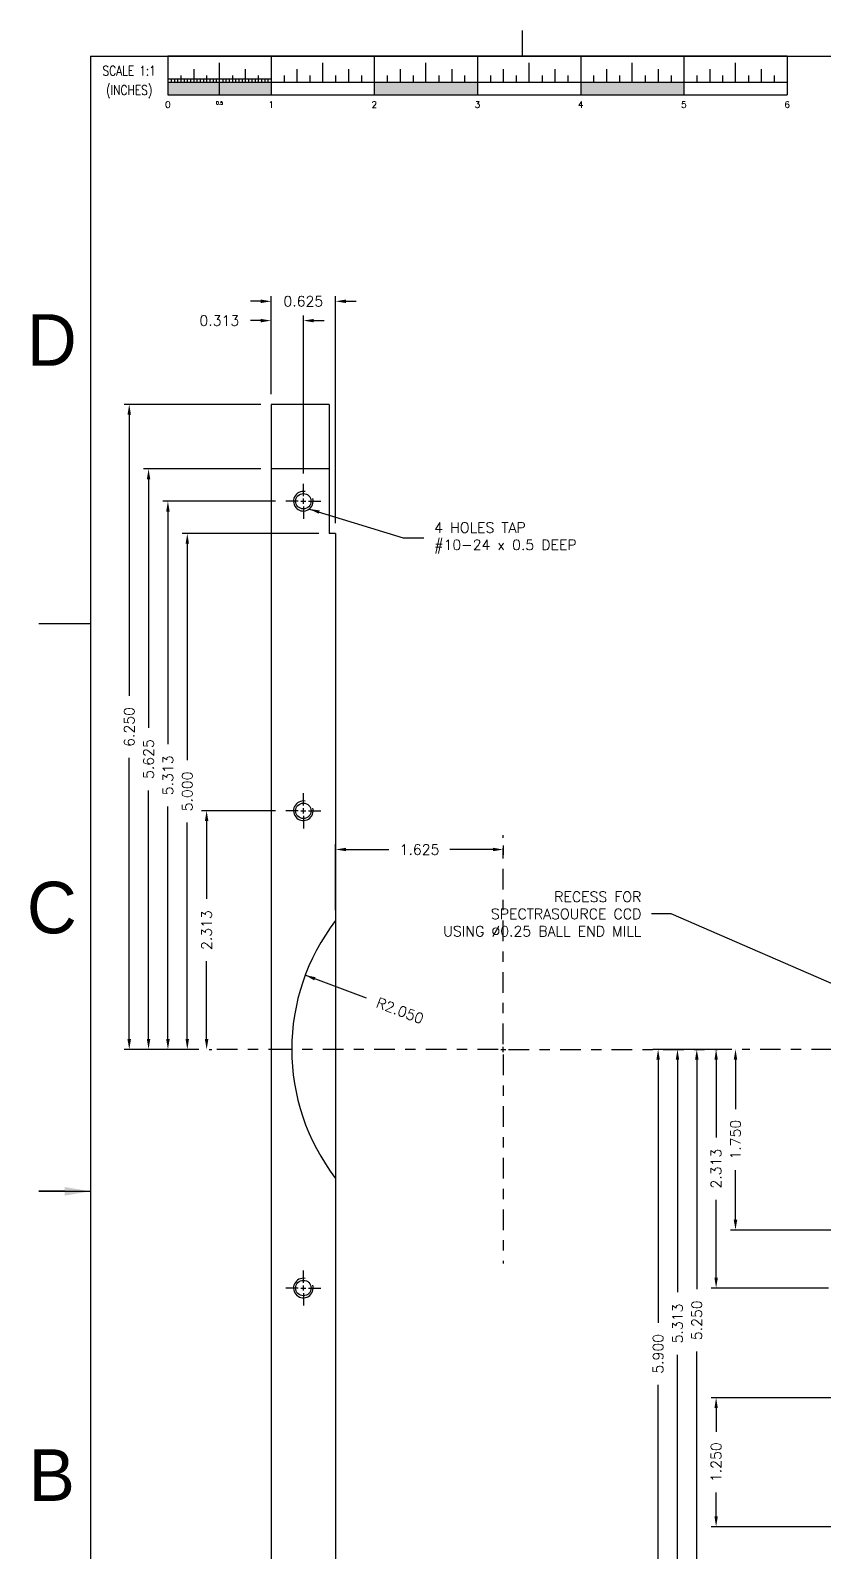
# Model space of a CAD drawing. Extents: x 0.2 to 34.2, y 0.4 to 23.2.
# Drawn here: x 0.17 to 7.85, y 8.51 to 23.25 of the extents above; entities that cross this region are included whole.
import ezdxf
from ezdxf.enums import TextEntityAlignment as Align

# ---------------------------------------------------------------- set-up
doc = ezdxf.new("R2010")
doc.units = 0
doc.header["$MEASUREMENT"] = 0
doc.linetypes.add('TINYCEN', pattern=[0.35, 0.2, -0.05, 0.05, -0.05])
doc.layers.get('0').update_dxf_attribs({"linetype": 'CONTINUOUS'})
doc.layers.get('DEFPOINTS').update_dxf_attribs({"linetype": 'CONTINUOUS'})
for name, color, linetype in [('D_BRDR', 6, 'CONTINUOUS'), ('DIMS', 5, 'CONTINUOUS'), ('THREADS', 4, 'CONTINUOUS'), ('TINYCEN', 4, 'TINYCEN')]:
    doc.layers.add(name, color=color, linetype=linetype)
doc.styles.add('GOTHICE', font='Gothice')
doc.styles.add('ROMAND', font='Romand', dxfattribs={"width": 0.8})
doc.styles.get("Standard").update_dxf_attribs({"font": 'Romand'})
doc.dimstyles.new('BIGPIC', dxfattribs={"dimtxt": 0.25, "dimasz": 0.02, "dimexe": 0.02, "dimexo": 0.02, "dimgap": 0.2, "dimtad": 0, "dimdec": 3, "dimzin": 0, "dimtxsty": 'STANDARD', "dimcen": -0.125, "dimazin": 3, "dimtp": 0.002, "dimtfac": 1, "dimtdec": 1, "dimtofl": 0, "dimtmove": 0, "dimatfit": 3, "dimtolj": 1, "dimtzin": 0})

# ---------------------------------------------------------------- blocks, each defined once
blk = doc.blocks.new('TAP10')
at = {"layer": 'THREADS'}
for p, q in [((0, 0.05), (0, 0.17)), ((-0.05, 0), (-0.17, 0)), ((-0.025, 0), (0.025, 0)), ((0, -0.025), (0, 0.025)), ((0.05, 0), (0.17, 0)), ((0, -0.05), (0, -0.17))]:
    blk.add_line(p, q, dxfattribs=at)
blk.add_circle((0, 0), 0.0747, dxfattribs=at)
blk.add_arc((0, 0), 0.095, 79.7755, 16.3241, dxfattribs=at)
blk = doc.blocks.new('*D86')
at = {"color": 0, "linetype": 'BYBLOCK'}
for p, q in [((6.964, 13.375), (6.95, 13.375)), ((7, 13.275), (7, 12.795)), ((7, 11.725), (7, 12.205)), ((10.088, 11.625), (6.95, 11.625))]:
    blk.add_line(p, q, dxfattribs=at)
for points in [[(6.983, 13.275), (7.017, 13.275), (7, 13.375)], [(6.983, 11.725), (7.017, 11.725), (7, 11.625)]]:
    blk.add_solid(points, dxfattribs=at)
at = {"layer": 'DEFPOINTS', "color": 0, "linetype": 'BYBLOCK'}
for p in [(7.064, 13.375), (7, 11.625), (10.188, 11.625)]:
    blk.add_point(p, dxfattribs=at)
at = {"color": 0, "linetype": 'BYBLOCK', "insert": (7, 12.5), "char_height": 0.1, "attachment_point": 5, "rotation": 90}
blk.add_mtext('\\A1;1.750', dxfattribs=at)
blk = doc.blocks.new('*D87')
at = {"color": 0, "linetype": 'BYBLOCK'}
for p, q in [((6.964, 13.375), (6.763, 13.375)), ((6.812, 13.275), (6.812, 12.521)), ((6.812, 11.162), (6.812, 11.916)), ((7.9, 11.062), (6.763, 11.062))]:
    blk.add_line(p, q, dxfattribs=at)
for points in [[(6.796, 13.275), (6.829, 13.275), (6.812, 13.375)], [(6.796, 11.162), (6.829, 11.162), (6.812, 11.062)]]:
    blk.add_solid(points, dxfattribs=at)
at = {"layer": 'DEFPOINTS', "color": 0, "linetype": 'BYBLOCK'}
for p in [(7.064, 13.375), (6.812, 11.062), (8, 11.062)]:
    blk.add_point(p, dxfattribs=at)
at = {"color": 0, "linetype": 'BYBLOCK', "insert": (6.812, 12.219), "char_height": 0.1, "attachment_point": 5, "rotation": 90}
blk.add_mtext('\\A1;2.313', dxfattribs=at)
blk = doc.blocks.new('*D88')
at = {"color": 0, "linetype": 'BYBLOCK'}
for p, q in [((6.964, 13.375), (6.575, 13.375)), ((6.625, 13.275), (6.625, 11.052)), ((6.625, 8.225), (6.625, 10.448)), ((10.188, 8.125), (6.575, 8.125))]:
    blk.add_line(p, q, dxfattribs=at)
for points in [[(6.608, 13.275), (6.642, 13.275), (6.625, 13.375)], [(6.608, 8.225), (6.642, 8.225), (6.625, 8.125)]]:
    blk.add_solid(points, dxfattribs=at)
at = {"layer": 'DEFPOINTS', "color": 0, "linetype": 'BYBLOCK'}
for p in [(7.064, 13.375), (6.625, 8.125), (10.287, 8.125)]:
    blk.add_point(p, dxfattribs=at)
at = {"color": 0, "linetype": 'BYBLOCK', "insert": (6.625, 10.75), "char_height": 0.1, "attachment_point": 5, "rotation": 90}
blk.add_mtext('\\A1;5.250', dxfattribs=at)
blk = doc.blocks.new('*D89')
at = {"color": 0, "linetype": 'BYBLOCK'}
for p, q in [((6.964, 13.375), (6.388, 13.375)), ((6.438, 13.275), (6.438, 11.021)), ((6.438, 8.162), (6.438, 10.416)), ((7.9, 8.062), (6.388, 8.062))]:
    blk.add_line(p, q, dxfattribs=at)
for points in [[(6.421, 13.275), (6.454, 13.275), (6.438, 13.375)], [(6.421, 8.162), (6.454, 8.162), (6.438, 8.062)]]:
    blk.add_solid(points, dxfattribs=at)
at = {"layer": 'DEFPOINTS', "color": 0, "linetype": 'BYBLOCK'}
for p in [(7.064, 13.375), (6.438, 8.062), (8, 8.062)]:
    blk.add_point(p, dxfattribs=at)
at = {"color": 0, "linetype": 'BYBLOCK', "insert": (6.438, 10.719), "char_height": 0.1, "attachment_point": 5, "rotation": 90}
blk.add_mtext('\\A1;5.313', dxfattribs=at)
blk = doc.blocks.new('*D90')
at = {"color": 0, "linetype": 'BYBLOCK'}
for p, q in [((6.964, 13.375), (6.2, 13.375)), ((6.25, 13.275), (6.25, 10.727)), ((6.25, 7.575), (6.25, 10.123)), ((12.57, 7.475), (6.2, 7.475))]:
    blk.add_line(p, q, dxfattribs=at)
for points in [[(6.233, 13.275), (6.267, 13.275), (6.25, 13.375)], [(6.233, 7.575), (6.267, 7.575), (6.25, 7.475)]]:
    blk.add_solid(points, dxfattribs=at)
at = {"layer": 'DEFPOINTS', "color": 0, "linetype": 'BYBLOCK'}
for p in [(7.064, 13.375), (6.25, 7.475), (12.67, 7.475)]:
    blk.add_point(p, dxfattribs=at)
at = {"color": 0, "linetype": 'BYBLOCK', "insert": (6.25, 10.425), "char_height": 0.1, "attachment_point": 5, "rotation": 90}
blk.add_mtext('\\A1;5.900', dxfattribs=at)
blk = doc.blocks.new('*D91')
at = {"color": 0, "linetype": 'BYBLOCK'}
for p, q in [((3.125, 14.725), (3.125, 15.363)), ((4.75, 15.35), (4.75, 15.262)), ((3.225, 15.312), (3.642, 15.312)), ((4.65, 15.312), (4.233, 15.312))]:
    blk.add_line(p, q, dxfattribs=at)
for points in [[(3.225, 15.329), (3.225, 15.296), (3.125, 15.312)], [(4.65, 15.329), (4.65, 15.296), (4.75, 15.312)]]:
    blk.add_solid(points, dxfattribs=at)
at = {"layer": 'DEFPOINTS', "color": 0, "linetype": 'BYBLOCK'}
for p in [(4.75, 15.45), (4.75, 15.312), (3.125, 14.625)]:
    blk.add_point(p, dxfattribs=at)
at = {"color": 0, "linetype": 'BYBLOCK', "insert": (3.938, 15.312), "char_height": 0.1, "attachment_point": 5}
blk.add_mtext('\\A1;1.625', dxfattribs=at)
blk = doc.blocks.new('*D92')
at = {"color": 0, "linetype": 'BYBLOCK'}
blk.add_line((3.425, 13.872), (2.831, 14.095), dxfattribs=at)
blk.add_solid([(2.93, 14.075), (2.918, 14.044), (2.831, 14.095)], dxfattribs=at)
at = {"layer": 'DEFPOINTS', "color": 0, "linetype": 'BYBLOCK'}
for p in [(2.831, 14.095), (4.75, 13.375)]:
    blk.add_point(p, dxfattribs=at)
at = {"color": 0, "linetype": 'BYBLOCK', "insert": (3.75, 13.75), "char_height": 0.1, "attachment_point": 5, "rotation": 339.444}
blk.add_mtext('\\A1;R2.050', dxfattribs=at)
blk = doc.blocks.new('*D93')
at = {"color": 0, "linetype": 'BYBLOCK'}
for p, q in [((2.543, 18.688), (1.45, 18.688)), ((1.5, 18.587), (1.5, 16.334)), ((1.5, 13.475), (1.5, 15.729)), ((1.8, 13.375), (1.45, 13.375))]:
    blk.add_line(p, q, dxfattribs=at)
for points in [[(1.483, 18.587), (1.517, 18.587), (1.5, 18.688)], [(1.483, 13.475), (1.517, 13.475), (1.5, 13.375)]]:
    blk.add_solid(points, dxfattribs=at)
at = {"layer": 'DEFPOINTS', "color": 0, "linetype": 'BYBLOCK'}
for p in [(1.5, 18.688), (2.643, 18.688), (1.9, 13.375)]:
    blk.add_point(p, dxfattribs=at)
at = {"color": 0, "linetype": 'BYBLOCK', "insert": (1.5, 16.031), "char_height": 0.1, "attachment_point": 5, "rotation": 90}
blk.add_mtext('\\A1;5.313', dxfattribs=at)
blk = doc.blocks.new('*D94')
at = {"color": 0, "linetype": 'BYBLOCK'}
for p, q in [((2.4, 19), (1.262, 19)), ((1.312, 18.9), (1.312, 16.49)), ((1.312, 13.475), (1.312, 15.885)), ((1.8, 13.375), (1.262, 13.375))]:
    blk.add_line(p, q, dxfattribs=at)
for points in [[(1.296, 18.9), (1.329, 18.9), (1.312, 19)], [(1.296, 13.475), (1.329, 13.475), (1.312, 13.375)]]:
    blk.add_solid(points, dxfattribs=at)
at = {"layer": 'DEFPOINTS', "color": 0, "linetype": 'BYBLOCK'}
for p in [(1.312, 19), (2.5, 19), (1.9, 13.375)]:
    blk.add_point(p, dxfattribs=at)
at = {"color": 0, "linetype": 'BYBLOCK', "insert": (1.312, 16.188), "char_height": 0.1, "attachment_point": 5, "rotation": 90}
blk.add_mtext('\\A1;5.625', dxfattribs=at)
blk = doc.blocks.new('*D95')
at = {"color": 0, "linetype": 'BYBLOCK'}
for p, q in [((2.4, 19.625), (1.075, 19.625)), ((1.125, 19.525), (1.125, 16.8)), ((1.125, 13.475), (1.125, 16.2)), ((1.8, 13.375), (1.075, 13.375))]:
    blk.add_line(p, q, dxfattribs=at)
for points in [[(1.108, 19.525), (1.142, 19.525), (1.125, 19.625)], [(1.108, 13.475), (1.142, 13.475), (1.125, 13.375)]]:
    blk.add_solid(points, dxfattribs=at)
at = {"layer": 'DEFPOINTS', "color": 0, "linetype": 'BYBLOCK'}
for p in [(1.125, 19.625), (2.5, 19.625), (1.9, 13.375)]:
    blk.add_point(p, dxfattribs=at)
at = {"color": 0, "linetype": 'BYBLOCK', "insert": (1.125, 16.5), "char_height": 0.1, "attachment_point": 5, "rotation": 90}
blk.add_mtext('\\A1;6.250', dxfattribs=at)
blk = doc.blocks.new('*D96')
at = {"color": 0, "linetype": 'BYBLOCK'}
for p, q in [((2.5, 19.725), (2.5, 20.675)), ((3.125, 18.475), (3.125, 20.675)), ((2.4, 20.625), (2.3, 20.625)), ((3.225, 20.625), (3.325, 20.625))]:
    blk.add_line(p, q, dxfattribs=at)
for points in [[(2.4, 20.642), (2.4, 20.608), (2.5, 20.625)], [(3.225, 20.642), (3.225, 20.608), (3.125, 20.625)]]:
    blk.add_solid(points, dxfattribs=at)
at = {"layer": 'DEFPOINTS', "color": 0, "linetype": 'BYBLOCK'}
for p in [(2.5, 20.625), (2.5, 19.625), (3.125, 18.375)]:
    blk.add_point(p, dxfattribs=at)
at = {"color": 0, "linetype": 'BYBLOCK', "insert": (2.812, 20.625), "char_height": 0.1, "attachment_point": 5}
blk.add_mtext('\\A1;0.625', dxfattribs=at)
blk = doc.blocks.new('*D97')
at = {"color": 0, "linetype": 'BYBLOCK'}
for p, q in [((2.4, 20.438), (2.3, 20.438)), ((2.5, 19.725), (2.5, 20.488)), ((2.813, 18.957), (2.813, 20.488)), ((2.913, 20.438), (3.013, 20.438))]:
    blk.add_line(p, q, dxfattribs=at)
for points in [[(2.4, 20.454), (2.4, 20.421), (2.5, 20.438)], [(2.913, 20.454), (2.913, 20.421), (2.813, 20.438)]]:
    blk.add_solid(points, dxfattribs=at)
at = {"layer": 'DEFPOINTS', "color": 0, "linetype": 'BYBLOCK'}
for p in [(2.5, 20.438), (2.5, 19.625), (2.813, 18.858)]:
    blk.add_point(p, dxfattribs=at)
at = {"color": 0, "linetype": 'BYBLOCK', "insert": (1.998, 20.438), "char_height": 0.1, "attachment_point": 5}
blk.add_mtext('\\A1;0.313', dxfattribs=at)
blk = doc.blocks.new('*D98')
at = {"color": 0, "linetype": 'BYBLOCK'}
for p, q in [((2.962, 18.375), (1.637, 18.375)), ((1.688, 18.275), (1.688, 16.177)), ((1.688, 13.475), (1.688, 15.573)), ((1.7, 13.375), (1.637, 13.375))]:
    blk.add_line(p, q, dxfattribs=at)
for points in [[(1.671, 18.275), (1.704, 18.275), (1.688, 18.375)], [(1.671, 13.475), (1.704, 13.475), (1.688, 13.375)]]:
    blk.add_solid(points, dxfattribs=at)
at = {"layer": 'DEFPOINTS', "color": 0, "linetype": 'BYBLOCK'}
for p in [(3.062, 18.375), (1.688, 13.375), (1.8, 13.375)]:
    blk.add_point(p, dxfattribs=at)
at = {"color": 0, "linetype": 'BYBLOCK', "insert": (1.688, 15.875), "char_height": 0.1, "attachment_point": 5, "rotation": 90}
blk.add_mtext('\\A1;5.000', dxfattribs=at)
blk = doc.blocks.new('*D99')
at = {"color": 0, "linetype": 'BYBLOCK'}
for p, q in [((2.543, 15.688), (1.825, 15.688)), ((1.875, 15.588), (1.875, 14.834)), ((1.875, 13.475), (1.875, 14.229)), ((1.9, 13.375), (1.925, 13.375))]:
    blk.add_line(p, q, dxfattribs=at)
for points in [[(1.858, 15.588), (1.892, 15.588), (1.875, 15.688)], [(1.858, 13.475), (1.892, 13.475), (1.875, 13.375)]]:
    blk.add_solid(points, dxfattribs=at)
at = {"layer": 'DEFPOINTS', "color": 0, "linetype": 'BYBLOCK'}
for p in [(1.875, 15.688), (2.643, 15.688), (1.8, 13.375)]:
    blk.add_point(p, dxfattribs=at)
at = {"color": 0, "linetype": 'BYBLOCK', "insert": (1.875, 14.531), "char_height": 0.1, "attachment_point": 5, "rotation": 90}
blk.add_mtext('\\A1;2.313', dxfattribs=at)
blk = doc.blocks.new('*D118')
at = {"color": 0, "linetype": 'BYBLOCK'}
for p, q in [((8.484, 10), (6.763, 10)), ((6.812, 9.9), (6.812, 9.67)), ((6.812, 8.85), (6.812, 9.08)), ((8.963, 8.75), (6.763, 8.75))]:
    blk.add_line(p, q, dxfattribs=at)
for points in [[(6.796, 9.9), (6.829, 9.9), (6.812, 10)], [(6.796, 8.85), (6.829, 8.85), (6.812, 8.75)]]:
    blk.add_solid(points, dxfattribs=at)
at = {"layer": 'DEFPOINTS', "color": 0, "linetype": 'BYBLOCK'}
for p in [(6.812, 10), (8.584, 10), (9.062, 8.75)]:
    blk.add_point(p, dxfattribs=at)
at = {"color": 0, "linetype": 'BYBLOCK', "insert": (6.812, 9.375), "char_height": 0.1, "attachment_point": 5, "rotation": 90}
blk.add_mtext('\\A1;1.250', dxfattribs=at)

msp = doc.modelspace()

# ---------------------------------------------------------------- linework, layer by layer
for p, q in [((2.5, 19.625), (2.5, 7.125)), ((3.0625, 19.625), (2.5, 19.625)), ((3.0625, 19.625), (3.0625, 18.375)), ((3.0625, 19), (2.5, 19)), ((3.125, 18.375), (3.0625, 18.375)), ((3.125, 18.375), (3.125, 8.375))]:
    msp.add_line(p, q)
msp.add_arc((4.75, 13.375), 2.05, 142.43695, 217.56305)
at = {"layer": 'D_BRDR'}
for p, q in [((4.9375, 23), (4.9375, 23.25)), ((0.75, 23), (0.75, 1)), ((0.75, 23), (34.25, 23)), ((7.5, 23), (1.5, 23)), ((1.5, 23), (1.5, 22.625)), ((2.5, 23), (2.5, 22.625)), ((3.5, 23), (3.5, 22.625)), ((4.5, 23), (4.5, 22.625)), ((5.5, 23), (5.5, 22.625)), ((6.5, 23), (6.5, 22.625)), ((7.5, 23), (7.5, 22.625)), ((1.75, 22.875), (1.75, 22.75)), ((2, 22.625), (2, 22.9375)), ((2.25, 22.875), (2.25, 22.75)), ((2.75, 22.875), (2.75, 22.75)), ((3, 22.75), (3, 22.9375)), ((3.25, 22.875), (3.25, 22.75)), ((3.75, 22.875), (3.75, 22.75)), ((4, 22.75), (4, 22.9375)), ((4.25, 22.875), (4.25, 22.75)), ((4.75, 22.875), (4.75, 22.75)), ((5, 22.75), (5, 22.9375)), ((5.25, 22.875), (5.25, 22.75)), ((5.75, 22.875), (5.75, 22.75)), ((6, 22.75), (6, 22.9375)), ((6.25, 22.875), (6.25, 22.75)), ((6.75, 22.875), (6.75, 22.75)), ((7, 22.75), (7, 22.9375)), ((7.25, 22.875), (7.25, 22.75)), ((1.5, 22.8125), (1.5, 22.75)), ((1.5, 22.7812), (2.5, 22.7812)), ((1.5, 22.75), (7.5, 22.75)), ((1.5312, 22.7812), (1.5312, 22.75)), ((1.5625, 22.7812), (1.5625, 22.75)), ((1.5938, 22.7812), (1.5938, 22.75)), ((1.625, 22.8125), (1.625, 22.75)), ((1.6562, 22.7812), (1.6562, 22.75)), ((1.6875, 22.7812), (1.6875, 22.75)), ((1.7188, 22.7812), (1.7188, 22.75)), ((1.7812, 22.7812), (1.7812, 22.75)), ((1.8125, 22.7812), (1.8125, 22.75)), ((1.8438, 22.7812), (1.8438, 22.75)), ((1.875, 22.8125), (1.875, 22.75)), ((1.9062, 22.7812), (1.9062, 22.75)), ((1.9375, 22.7812), (1.9375, 22.75)), ((1.9688, 22.7812), (1.9688, 22.75)), ((2.0312, 22.7812), (2.0312, 22.75)), ((2.0625, 22.7812), (2.0625, 22.75)), ((2.0938, 22.7812), (2.0938, 22.75)), ((2.125, 22.8125), (2.125, 22.75)), ((2.1562, 22.7812), (2.1562, 22.75)), ((2.1875, 22.7812), (2.1875, 22.75)), ((2.2188, 22.7812), (2.2188, 22.75)), ((2.2812, 22.7812), (2.2812, 22.75)), ((2.3125, 22.7812), (2.3125, 22.75)), ((2.3438, 22.7812), (2.3438, 22.75)), ((2.375, 22.8125), (2.375, 22.75)), ((2.4062, 22.7812), (2.4062, 22.75)), ((2.4375, 22.7812), (2.4375, 22.75)), ((2.4688, 22.7812), (2.4688, 22.75)), ((2.625, 22.8125), (2.625, 22.75)), ((2.875, 22.8125), (2.875, 22.75)), ((3.125, 22.8125), (3.125, 22.75)), ((3.375, 22.8125), (3.375, 22.75)), ((3.625, 22.8125), (3.625, 22.75)), ((3.875, 22.8125), (3.875, 22.75)), ((4.125, 22.8125), (4.125, 22.75)), ((4.375, 22.8125), (4.375, 22.75)), ((4.625, 22.8125), (4.625, 22.75)), ((4.875, 22.8125), (4.875, 22.75)), ((5.125, 22.8125), (5.125, 22.75)), ((5.375, 22.8125), (5.375, 22.75)), ((5.625, 22.8125), (5.625, 22.75)), ((5.875, 22.8125), (5.875, 22.75)), ((6.125, 22.8125), (6.125, 22.75)), ((6.375, 22.8125), (6.375, 22.75)), ((6.625, 22.8125), (6.625, 22.75)), ((6.875, 22.8125), (6.875, 22.75)), ((7.125, 22.8125), (7.125, 22.75)), ((7.375, 22.8125), (7.375, 22.75)), ((1.5, 22.625), (7.5, 22.625)), ((0.75, 17.5), (0.25, 17.5)), ((0.5, 12), (0.25, 12)), ((0.25, 12), (0.75, 12))]:
    msp.add_line(p, q, dxfattribs=at)
for points in [[(1.5, 22.75), (2.5, 22.75), (1.5, 22.625), (2.5, 22.625)], [(3.5, 22.75), (4.5, 22.75), (3.5, 22.625), (4.5, 22.625)], [(5.5, 22.75), (6.5, 22.75), (5.5, 22.625), (6.5, 22.625)], [(0.5, 11.9583), (0.5, 12.0417), (0.75, 12)]]:
    msp.add_solid(points, dxfattribs=at)
at = {"layer": 'TINYCEN'}
for p, q in [((4.75, 13.425), (4.75, 15.45)), ((2.675, 13.375), (1.8929, 13.375)), ((4.7, 13.375), (2.675, 13.375)), ((4.725, 13.375), (4.775, 13.375)), ((4.75, 13.35), (4.75, 13.4)), ((4.75, 13.325), (4.75, 11.3)), ((4.8, 13.375), (6.825, 13.375)), ((15.9375, 13.375), (7.0642, 13.375))]:
    msp.add_line(p, q, dxfattribs=at)

# ---------------------------------------------------------------- block references
for p in [(2.8125, 18.6875), (2.8125, 15.6875), (2.8125, 11.0625)]:
    msp.add_blockref('TAP10', p)

# ---------------------------------------------------------------- texts
at = {"layer": 'D_BRDR', "style": 'ROMAND', "width": 0.8}
for s, p in [('SCALE 1:1', (1.125, 22.8125)), ('(INCHES)', (1.125, 22.625))]:
    msp.add_text(s, height=0.09375, dxfattribs=at).set_placement(p, align=Align.CENTER)
at = {"layer": 'D_BRDR'}
for s, height, style, p in [('0', 0.0625, 'ROMAND', (1.5, 22.5)), ('0.5', 0.03125, 'ROMAND', (2, 22.5312)), ('1', 0.0625, 'ROMAND', (2.5, 22.5)), ('2', 0.0625, 'ROMAND', (3.5, 22.5)), ('3', 0.0625, 'ROMAND', (4.5, 22.5)), ('4', 0.0625, 'ROMAND', (5.5, 22.5)), ('5', 0.0625, 'ROMAND', (6.5, 22.5)), ('6', 0.0625, 'ROMAND', (7.5, 22.5)), ('D', 0.5, 'GOTHICE', (0.375, 20)), ('C', 0.5, 'GOTHICE', (0.375, 14.5)), ('B', 0.5, 'GOTHICE', (0.375, 9))]:
    msp.add_text(s, height=height, dxfattribs=dict(at, style=style)).set_placement(p, align=Align.CENTER)
at = {"layer": 'DIMS', "char_height": 0.1}
for s, insert, attachment_point in [('\\A1;4 HOLES TAP\\P#10-24 x 0.5 DEEP', (4.0804, 18.3316), 4), ('\\A1;RECESS FOR\\PSPECTRASOURCE CCD\\PUSING %%c0.25 BALL END MILL', (6.0875, 14.6875), 6)]:
    msp.add_mtext(s, dxfattribs=dict(at, insert=insert, attachment_point=attachment_point))

# ---------------------------------------------------------------- dimensions: what is measured, and where the dimension line sits
at = {"layer": 'DIMS'}
for base, p1, p2, picture, middle in [((2.5, 20.625), (3.125, 18.375), (2.5, 19.625), '*D96', (2.8125, 20.625)), ((2.5, 20.4375), (2.8125, 18.8575), (2.5, 19.625), '*D97', (1.9976190476, 20.4375)), ((4.75, 15.3125), (3.125, 14.6247), (4.75, 15.45), '*D91', (3.9375, 15.3125))]:
    dim = msp.add_linear_dim(base=base, p1=p1, p2=p2, dimstyle='BIGPIC', override={"dimtxt": 0.1, "dimasz": 0.1, "dimexe": 0.05, "dimexo": 0.1, "dimgap": 0.1, "dimcen": -0.025}, dxfattribs=at)
    dim.commit()
    dim.dimension.update_dxf_attribs({"geometry": picture, "text_midpoint": middle})
for base, p1, p2, picture, middle in [((1.125, 19.625), (1.9, 13.375), (2.5, 19.625), '*D95', (1.125, 16.5)), ((1.3125, 19), (1.9, 13.375), (2.5, 19), '*D94', (1.3125, 16.1875)), ((1.5, 18.6875), (1.9, 13.375), (2.6425, 18.6875), '*D93', (1.5, 16.03125)), ((1.6875, 13.375), (3.0625, 18.375), (1.8, 13.375), '*D98', (1.6875, 15.875)), ((1.875, 15.6875), (1.8, 13.375), (2.6425, 15.6875), '*D99', (1.875, 14.53125)), ((6.25, 7.475), (7.0642, 13.375), (12.6701, 7.475), '*D90', (6.25, 10.425)), ((6.4375, 8.0625), (7.0642361111, 13.375), (8, 8.0625), '*D89', (6.4375, 10.71875)), ((6.625, 8.125), (7.0642, 13.375), (10.2875, 8.125), '*D88', (6.625, 10.75)), ((6.8125, 11.0625), (7.0642361111, 13.375), (8, 11.0625), '*D87', (6.8125, 12.21875)), ((7, 11.625), (7.0642, 13.375), (10.1875, 11.625), '*D86', (7, 12.5)), ((6.8125, 10), (9.0625, 8.75), (8.5841, 10), '*D118', (6.8125, 9.375))]:
    dim = msp.add_linear_dim(base=base, p1=p1, p2=p2, angle=90, dimstyle='BIGPIC', override={"dimtxt": 0.1, "dimasz": 0.1, "dimexe": 0.05, "dimexo": 0.1, "dimgap": 0.1, "dimcen": -0.025}, dxfattribs=at)
    dim.commit()
    dim.dimension.update_dxf_attribs({"geometry": picture, "text_midpoint": middle})
dim = msp.add_radius_dim(center=(4.75, 13.375), mpoint=(2.8305, 14.0948), dimstyle='BIGPIC', override={"dimtxt": 0.1, "dimasz": 0.1, "dimexe": 0.05, "dimexo": 0.1, "dimgap": 0.1, "dimcen": -0.025}, dxfattribs=at)
dim.commit()
dim.dimension.update_dxf_attribs({"geometry": '*D92', "text_midpoint": (3.75, 13.75), "dimtype": 164})

# ---------------------------------------------------------------- leaders
at = {"layer": 'DIMS', "annotation_type": 0, "has_hookline": 1}
for points, hookline_direction, text_width in [([(2.8703, 18.6121), (3.7795, 18.3316), (3.9804, 18.3316)], 0, 1.581), ([(8.25, 13.875), (6.375, 14.6875), (6.1875, 14.6875)], 1, 2.2238)]:
    msp.add_leader(points, dimstyle='BIGPIC', override={"dimtxt": 0.1, "dimasz": 0.1, "dimexe": 0.05, "dimexo": 0.1, "dimgap": 0.1, "dimcen": -0.025}, dxfattribs=dict(at, hookline_direction=hookline_direction, text_width=text_width))

doc.saveas('drawing.dxf')
